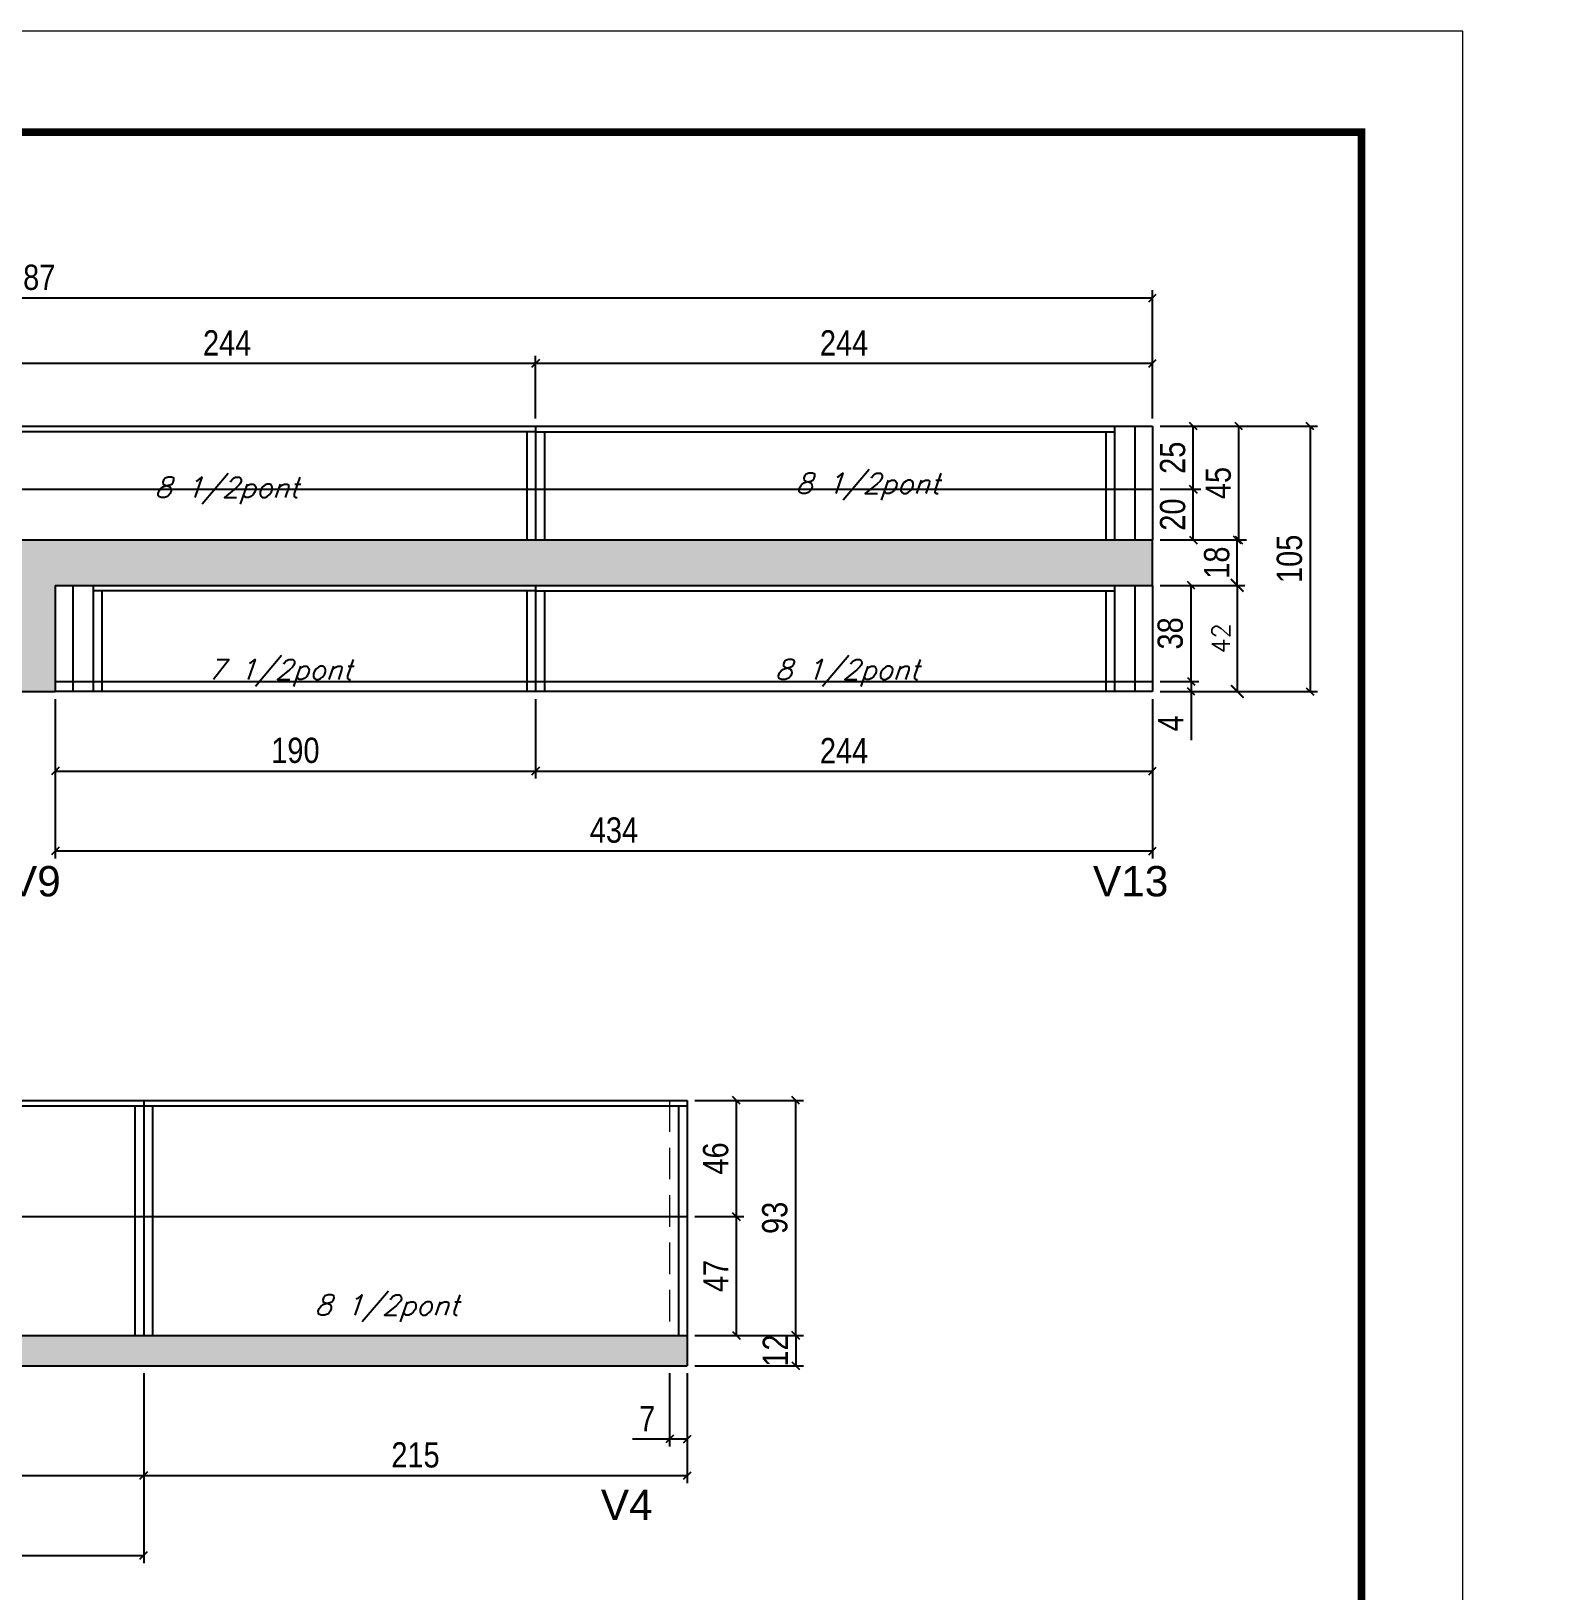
# Model space of a CAD drawing. Extents: x -10448 to -1189, y -11772 to 17235.
# Drawn here: x -6346 to -5749, y 8187 to 8804 of the extents above; entities that cross this region are included whole.
import ezdxf

# ---------------------------------------------------------------- set-up
doc = ezdxf.new("R2010")
doc.units = 0
doc.linetypes.add('DASHED', pattern=[0.75, 0.5, -0.25])
doc.linetypes.add('HIDDEN', pattern=[0.375, 0.25, -0.125])
for name, color, linetype in [('5', 5, 'Continuous'), ('COTA', 241, 'Continuous'), ('Painéis', 200, 'Continuous'), ('SARR_2.2x7', 40, 'Continuous'), ('SARR_3.5x7', 81, 'Continuous'), ('texto', 7, 'Continuous')]:
    doc.layers.add(name, color=color, linetype=linetype)
for name, color, linetype, lineweight in [('Folhas', 255, 'Continuous', 9), ('Sarr 2.2x7', 40, 'Continuous', 9), ('SARRAFO DE PRESSAO', 251, 'DASHED', 9)]:
    doc.layers.add(name, color=color, linetype=linetype, lineweight=lineweight)
doc.styles.add('COTA TECNICA', font='techl___.ttf', dxfattribs={"height": 10})
doc.styles.add('Romans', font='romans.shx')
doc.styles.get("Standard").update_dxf_attribs({"font": 'arial.ttf'})
doc.dimstyles.new('Cota Paínel', dxfattribs={"dimtxt": 7, "dimasz": 5, "dimexe": 3, "dimexo": 3, "dimgap": 3, "dimtad": 1, "dimdec": 1, "dimzin": 12, "dimdsep": 46, "dimtxsty": 'Romans', "dimblk": 'ARCHTICK', "dimcen": 0, "dimclrd": 4, "dimclre": 4, "dimclrt": 1, "dimadec": 1, "dimazin": 3, "dimtfac": 1, "dimtdec": 1, "dimtmove": 0, "dimatfit": 3, "dimldrblk": 'OBLIQUE', "dimfxl": 1, "dimtolj": 1, "dimtzin": 12, "dimarcsym": 0})
doc.dimstyles.new('PAINEL', dxfattribs={"dimtxt": 10, "dimasz": 3, "dimexe": 3, "dimexo": 3, "dimgap": 3, "dimtad": 1, "dimdec": 1, "dimzin": 12, "dimdsep": 46, "dimtxsty": 'COTA TECNICA', "dimblk1": 'OBLIQUE', "dimblk2": 'OBLIQUE', "dimsah": 1, "dimcen": 0.9, "dimclrd": 4, "dimclre": 4, "dimclrt": 240, "dimadec": 1, "dimazin": 3, "dimtfac": 1, "dimtdec": 1, "dimtmove": 0, "dimatfit": 3, "dimfxl": 1, "dimtolj": 1, "dimtzin": 12, "dimarcsym": 0})

# ---------------------------------------------------------------- blocks, each defined once
blk = doc.blocks.new('9999999999')
at = {"layer": 'Folhas'}
blk.add_lwpolyline([(98138.98, 34190.21), (99623.98, 34190.21), (99623.98, 35240.21), (98138.98, 35240.21)], close=True, dxfattribs=at)
at = {"layer": 'Folhas', "color": 30, "const_width": 3}
blk.add_lwpolyline([(98213.98, 34230.21), (99583.98, 34230.21), (99583.98, 35200.21), (98213.98, 35200.21)], close=True, dxfattribs=at)
blk = doc.blocks.new('_Oblique')
at = {"color": 0, "linetype": 'ByBlock', "lineweight": -2}
blk.add_line((-0.5, -0.5), (0.5, 0.5), dxfattribs=at)
blk = doc.blocks.new('*D974')
at = {"layer": 'COTA', "color": 4, "linetype": 'ByBlock', "lineweight": -2, "transparency": 16777216}
for p, q in [((-6545.48, 8273.15), (-6545.48, 8229.69)), ((-6301.48, 8273.15), (-6301.48, 8229.69)), ((-6545.48, 8232.69), (-6301.48, 8232.69))]:
    blk.add_line(p, q, dxfattribs=at)
at = {"layer": 'Defpoints', "color": 0, "linetype": 'ByBlock', "transparency": 16777216}
for p in [(-6545.48, 8276.15), (-6301.48, 8276.15), (-6301.48, 8232.69)]:
    blk.add_point(p, dxfattribs=at)
at = {"layer": 'COTA', "color": 4, "linetype": 'ByBlock', "lineweight": -2, "transparency": 16777216, "xscale": 3, "yscale": 3, "zscale": 3, "rotation": 180}
blk.add_blockref('_Oblique', (-6545.48, 8232.69), dxfattribs=at)
at = {"layer": 'COTA', "color": 4, "linetype": 'ByBlock', "lineweight": -2, "transparency": 16777216, "xscale": 3, "yscale": 3, "zscale": 3}
blk.add_blockref('_Oblique', (-6301.48, 8232.69), dxfattribs=at)
at = {"layer": 'COTA', "color": 240, "linetype": 'ByBlock', "transparency": 16777216, "insert": (-6423.48, 8240.76), "char_height": 10, "attachment_point": 5, "style": 'COTA TECNICA'}
blk.add_mtext('\\A1;244', dxfattribs=at)
blk = doc.blocks.new('*D975')
at = {"layer": 'COTA', "color": 4, "linetype": 'ByBlock', "lineweight": -2, "transparency": 16777216}
for p, q in [((-6301.48, 8273.15), (-6301.48, 8229.69)), ((-6086.48, 8273.15), (-6086.48, 8229.69)), ((-6301.48, 8232.69), (-6086.48, 8232.69))]:
    blk.add_line(p, q, dxfattribs=at)
at = {"layer": 'Defpoints', "color": 0, "linetype": 'ByBlock', "transparency": 16777216}
for p in [(-6301.48, 8276.15), (-6086.48, 8276.15), (-6086.48, 8232.69)]:
    blk.add_point(p, dxfattribs=at)
at = {"layer": 'COTA', "color": 4, "linetype": 'ByBlock', "lineweight": -2, "transparency": 16777216, "xscale": 3, "yscale": 3, "zscale": 3, "rotation": 180}
blk.add_blockref('_Oblique', (-6301.48, 8232.69), dxfattribs=at)
at = {"layer": 'COTA', "color": 4, "linetype": 'ByBlock', "lineweight": -2, "transparency": 16777216, "xscale": 3, "yscale": 3, "zscale": 3}
blk.add_blockref('_Oblique', (-6086.48, 8232.69), dxfattribs=at)
at = {"layer": 'COTA', "color": 240, "linetype": 'ByBlock', "transparency": 16777216, "insert": (-6193.98, 8240.8), "char_height": 10, "attachment_point": 5, "style": 'COTA TECNICA'}
blk.add_mtext('\\A1;215', dxfattribs=at)
blk = doc.blocks.new('*D976')
at = {"layer": 'COTA', "color": 4, "linetype": 'ByBlock', "lineweight": -2, "transparency": 16777216}
for p, q in [((-6093.48, 8273.15), (-6093.48, 8244.13)), ((-6086.48, 8273.15), (-6086.48, 8244.13)), ((-6093.48, 8247.13), (-6108.21, 8247.13)), ((-6086.48, 8247.13), (-6093.48, 8247.13))]:
    blk.add_line(p, q, dxfattribs=at)
at = {"layer": 'Defpoints', "color": 0, "linetype": 'ByBlock', "transparency": 16777216}
for p in [(-6093.48, 8276.15), (-6086.48, 8276.15), (-6093.48, 8247.13)]:
    blk.add_point(p, dxfattribs=at)
at = {"layer": 'COTA', "color": 4, "linetype": 'ByBlock', "lineweight": -2, "transparency": 16777216, "xscale": 3, "yscale": 3, "zscale": 3, "rotation": 180}
blk.add_blockref('_Oblique', (-6093.48, 8247.13), dxfattribs=at)
at = {"layer": 'COTA', "color": 4, "linetype": 'ByBlock', "lineweight": -2, "transparency": 16777216, "xscale": 3, "yscale": 3, "zscale": 3}
blk.add_blockref('_Oblique', (-6086.48, 8247.13), dxfattribs=at)
at = {"layer": 'COTA', "color": 240, "linetype": 'ByBlock', "transparency": 16777216, "insert": (-6102.34, 8255.21), "char_height": 10, "attachment_point": 5, "style": 'COTA TECNICA'}
blk.add_mtext('\\A1;7', dxfattribs=at)
blk = doc.blocks.new('*D993')
at = {"layer": 'COTA', "color": 4, "linetype": 'ByBlock', "lineweight": -2, "transparency": 16777216}
for p, q in [((-6083.48, 8381.15), (-6040.58, 8381.15)), ((-6043.58, 8288.15), (-6043.58, 8381.15)), ((-6083.48, 8288.15), (-6040.58, 8288.15))]:
    blk.add_line(p, q, dxfattribs=at)
at = {"layer": 'Defpoints', "color": 0, "linetype": 'ByBlock', "transparency": 16777216}
for p in [(-6086.48, 8381.15), (-6043.58, 8381.15), (-6086.48, 8288.15)]:
    blk.add_point(p, dxfattribs=at)
at = {"layer": 'COTA', "color": 4, "linetype": 'ByBlock', "lineweight": -2, "transparency": 16777216, "xscale": 3, "yscale": 3, "zscale": 3}
for p, rotation in [((-6043.58, 8381.15), 90), ((-6043.58, 8288.15), 270)]:
    blk.add_blockref('_Oblique', p, dxfattribs=dict(at, rotation=rotation))
at = {"layer": 'COTA', "color": 240, "linetype": 'ByBlock', "transparency": 16777216, "insert": (-6051.83, 8334.65), "char_height": 10, "attachment_point": 5, "rotation": 90, "style": 'COTA TECNICA'}
blk.add_mtext('\\A1;93', dxfattribs=at)
blk = doc.blocks.new('*D978')
at = {"layer": 'COTA', "color": 4, "linetype": 'ByBlock', "lineweight": -2, "transparency": 16777216}
for p, q in [((-6545.48, 8273.15), (-6545.48, 8198.07)), ((-6301.48, 8273.15), (-6301.48, 8198.07)), ((-6545.48, 8201.07), (-6301.48, 8201.07))]:
    blk.add_line(p, q, dxfattribs=at)
at = {"layer": 'Defpoints', "color": 0, "linetype": 'ByBlock', "transparency": 16777216}
for p in [(-6545.48, 8276.15), (-6301.48, 8276.15), (-6301.48, 8201.07)]:
    blk.add_point(p, dxfattribs=at)
at = {"layer": 'COTA', "color": 4, "linetype": 'ByBlock', "lineweight": -2, "transparency": 16777216, "xscale": 3, "yscale": 3, "zscale": 3, "rotation": 180}
blk.add_blockref('_Oblique', (-6545.48, 8201.07), dxfattribs=at)
at = {"layer": 'COTA', "color": 4, "linetype": 'ByBlock', "lineweight": -2, "transparency": 16777216, "xscale": 3, "yscale": 3, "zscale": 3}
blk.add_blockref('_Oblique', (-6301.48, 8201.07), dxfattribs=at)
at = {"layer": 'COTA', "color": 240, "linetype": 'ByBlock', "transparency": 16777216, "insert": (-6423.48, 8209.13), "char_height": 10, "attachment_point": 5, "style": 'COTA TECNICA'}
blk.add_mtext('\\A1;2X', dxfattribs=at)
blk = doc.blocks.new('*D996')
at = {"layer": 'COTA', "color": 4, "linetype": 'ByBlock', "lineweight": -2, "transparency": 16777216}
for p, q in [((-6336.48, 8539.92), (-6336.48, 8508.45)), ((-6146.48, 8539.92), (-6146.48, 8508.45)), ((-6336.48, 8511.45), (-6146.48, 8511.45))]:
    blk.add_line(p, q, dxfattribs=at)
at = {"layer": 'Defpoints', "color": 0, "linetype": 'ByBlock', "transparency": 16777216}
for p in [(-6336.48, 8542.92), (-6146.48, 8542.92), (-6146.48, 8511.45)]:
    blk.add_point(p, dxfattribs=at)
at = {"layer": 'COTA', "color": 4, "linetype": 'ByBlock', "lineweight": -2, "transparency": 16777216, "xscale": 3, "yscale": 3, "zscale": 3, "rotation": 180}
blk.add_blockref('_Oblique', (-6336.48, 8511.45), dxfattribs=at)
at = {"layer": 'COTA', "color": 4, "linetype": 'ByBlock', "lineweight": -2, "transparency": 16777216, "xscale": 3, "yscale": 3, "zscale": 3}
blk.add_blockref('_Oblique', (-6146.48, 8511.45), dxfattribs=at)
at = {"layer": 'COTA', "color": 240, "linetype": 'ByBlock', "transparency": 16777216, "insert": (-6241.48, 8519.59), "char_height": 10, "attachment_point": 5, "style": 'COTA TECNICA'}
blk.add_mtext('\\A1;190', dxfattribs=at)
blk = doc.blocks.new('*D997')
at = {"layer": 'COTA', "color": 4, "linetype": 'ByBlock', "lineweight": -2, "transparency": 16777216}
for p, q in [((-6146.48, 8539.92), (-6146.48, 8508.45)), ((-5902.48, 8539.92), (-5902.48, 8508.45)), ((-6146.48, 8511.45), (-5902.48, 8511.45))]:
    blk.add_line(p, q, dxfattribs=at)
at = {"layer": 'Defpoints', "color": 0, "linetype": 'ByBlock', "transparency": 16777216}
for p in [(-6146.48, 8542.92), (-5902.48, 8542.92), (-5902.48, 8511.45)]:
    blk.add_point(p, dxfattribs=at)
at = {"layer": 'COTA', "color": 4, "linetype": 'ByBlock', "lineweight": -2, "transparency": 16777216, "xscale": 3, "yscale": 3, "zscale": 3, "rotation": 180}
blk.add_blockref('_Oblique', (-6146.48, 8511.45), dxfattribs=at)
at = {"layer": 'COTA', "color": 4, "linetype": 'ByBlock', "lineweight": -2, "transparency": 16777216, "xscale": 3, "yscale": 3, "zscale": 3}
blk.add_blockref('_Oblique', (-5902.48, 8511.45), dxfattribs=at)
at = {"layer": 'COTA', "color": 240, "linetype": 'ByBlock', "transparency": 16777216, "insert": (-6024.48, 8519.53), "char_height": 10, "attachment_point": 5, "style": 'COTA TECNICA'}
blk.add_mtext('\\A1;244', dxfattribs=at)
blk = doc.blocks.new('*D980')
at = {"layer": 'COTA', "color": 4, "linetype": 'ByBlock', "lineweight": -2, "transparency": 16777216}
for p, q in [((-6336.48, 8539.92), (-6336.48, 8476.83)), ((-5902.48, 8539.92), (-5902.48, 8476.83)), ((-6336.48, 8479.83), (-5902.48, 8479.83))]:
    blk.add_line(p, q, dxfattribs=at)
at = {"layer": 'Defpoints', "color": 0, "linetype": 'ByBlock', "transparency": 16777216}
for p in [(-6336.48, 8542.92), (-5902.48, 8542.92), (-5902.48, 8479.83)]:
    blk.add_point(p, dxfattribs=at)
at = {"layer": 'COTA', "color": 4, "linetype": 'ByBlock', "lineweight": -2, "transparency": 16777216, "xscale": 3, "yscale": 3, "zscale": 3, "rotation": 180}
blk.add_blockref('_Oblique', (-6336.48, 8479.83), dxfattribs=at)
at = {"layer": 'COTA', "color": 4, "linetype": 'ByBlock', "lineweight": -2, "transparency": 16777216, "xscale": 3, "yscale": 3, "zscale": 3}
blk.add_blockref('_Oblique', (-5902.48, 8479.83), dxfattribs=at)
at = {"layer": 'COTA', "color": 240, "linetype": 'ByBlock', "transparency": 16777216, "insert": (-6115.48, 8488.05), "char_height": 10, "attachment_point": 5, "style": 'COTA TECNICA'}
blk.add_mtext('\\A1;434', dxfattribs=at)
blk = doc.blocks.new('*D998')
at = {"layer": 'COTA', "color": 4, "linetype": 'ByBlock', "lineweight": -2, "transparency": 16777216}
for p, q in [((-6390.48, 8650.92), (-6390.48, 8675.79)), ((-6390.48, 8672.79), (-6146.48, 8672.79)), ((-6146.48, 8650.92), (-6146.48, 8675.79))]:
    blk.add_line(p, q, dxfattribs=at)
at = {"layer": 'Defpoints', "color": 0, "linetype": 'ByBlock', "transparency": 16777216}
for p in [(-6146.48, 8672.79), (-6390.48, 8647.92), (-6146.48, 8647.92)]:
    blk.add_point(p, dxfattribs=at)
at = {"layer": 'COTA', "color": 4, "linetype": 'ByBlock', "lineweight": -2, "transparency": 16777216, "xscale": 3, "yscale": 3, "zscale": 3, "rotation": 180}
blk.add_blockref('_Oblique', (-6390.48, 8672.79), dxfattribs=at)
at = {"layer": 'COTA', "color": 4, "linetype": 'ByBlock', "lineweight": -2, "transparency": 16777216, "xscale": 3, "yscale": 3, "zscale": 3}
blk.add_blockref('_Oblique', (-6146.48, 8672.79), dxfattribs=at)
at = {"layer": 'COTA', "color": 240, "linetype": 'ByBlock', "transparency": 16777216, "insert": (-6268.48, 8680.87), "char_height": 10, "attachment_point": 5, "style": 'COTA TECNICA'}
blk.add_mtext('\\A1;244', dxfattribs=at)
blk = doc.blocks.new('*D999')
at = {"layer": 'COTA', "color": 4, "linetype": 'ByBlock', "lineweight": -2, "transparency": 16777216}
for p, q in [((-6146.48, 8650.92), (-6146.48, 8675.79)), ((-6146.48, 8672.79), (-5902.48, 8672.79)), ((-5902.48, 8650.92), (-5902.48, 8675.79))]:
    blk.add_line(p, q, dxfattribs=at)
at = {"layer": 'Defpoints', "color": 0, "linetype": 'ByBlock', "transparency": 16777216}
for p in [(-5902.48, 8672.79), (-6146.48, 8647.92), (-5902.48, 8647.92)]:
    blk.add_point(p, dxfattribs=at)
at = {"layer": 'COTA', "color": 4, "linetype": 'ByBlock', "lineweight": -2, "transparency": 16777216, "xscale": 3, "yscale": 3, "zscale": 3, "rotation": 180}
blk.add_blockref('_Oblique', (-6146.48, 8672.79), dxfattribs=at)
at = {"layer": 'COTA', "color": 4, "linetype": 'ByBlock', "lineweight": -2, "transparency": 16777216, "xscale": 3, "yscale": 3, "zscale": 3}
blk.add_blockref('_Oblique', (-5902.48, 8672.79), dxfattribs=at)
at = {"layer": 'COTA', "color": 240, "linetype": 'ByBlock', "transparency": 16777216, "insert": (-6024.48, 8680.87), "char_height": 10, "attachment_point": 5, "style": 'COTA TECNICA'}
blk.add_mtext('\\A1;244', dxfattribs=at)
blk = doc.blocks.new('_ArchTick')
at = {"color": 0, "linetype": 'ByBlock', "const_width": 0.15}
blk.add_lwpolyline([(-0.5, -0.5), (0.5, 0.5)], dxfattribs=at)
blk = doc.blocks.new('*D982')
at = {"layer": 'COTA', "color": 4, "lineweight": -2, "transparency": 16777216}
for p, q in [((-5899.48, 8584.92), (-5865.96, 8584.92)), ((-5868.96, 8584.92), (-5868.96, 8542.92)), ((-5899.48, 8542.92), (-5865.96, 8542.92))]:
    blk.add_line(p, q, dxfattribs=at)
at = {"layer": 'Defpoints', "color": 0, "transparency": 16777216}
for p in [(-5902.48, 8584.92), (-5902.48, 8542.92), (-5868.96, 8542.92)]:
    blk.add_point(p, dxfattribs=at)
at = {"layer": 'COTA', "color": 4, "lineweight": -2, "transparency": 16777216, "xscale": 5, "yscale": 5, "zscale": 5}
for p, rotation in [((-5868.96, 8584.92), 90), ((-5868.96, 8542.92), 270)]:
    blk.add_blockref('_ArchTick', p, dxfattribs=dict(at, rotation=rotation))
at = {"layer": 'COTA', "color": 1, "transparency": 16777216, "insert": (-5875.46, 8563.92), "char_height": 7, "attachment_point": 5, "rotation": 90, "style": 'Romans'}
blk.add_mtext('\\A1;42', dxfattribs=at)
blk = doc.blocks.new('*D983')
at = {"layer": 'COTA', "color": 4, "linetype": 'ByBlock', "lineweight": -2, "transparency": 16777216}
for p, q in [((-5899.48, 8602.92), (-5865.96, 8602.92)), ((-5868.96, 8584.92), (-5868.96, 8602.92)), ((-5899.48, 8584.92), (-5865.96, 8584.92))]:
    blk.add_line(p, q, dxfattribs=at)
at = {"layer": 'Defpoints', "color": 0, "linetype": 'ByBlock', "transparency": 16777216}
for p in [(-5902.48, 8602.92), (-5868.96, 8602.92), (-5902.48, 8584.92)]:
    blk.add_point(p, dxfattribs=at)
at = {"layer": 'COTA', "color": 4, "linetype": 'ByBlock', "lineweight": -2, "transparency": 16777216, "xscale": 3, "yscale": 3, "zscale": 3}
for p, rotation in [((-5868.96, 8602.92), 90), ((-5868.96, 8584.92), 270)]:
    blk.add_blockref('_Oblique', p, dxfattribs=dict(at, rotation=rotation))
at = {"layer": 'COTA', "color": 240, "linetype": 'ByBlock', "transparency": 16777216, "insert": (-5877.05, 8593.92), "char_height": 10, "attachment_point": 5, "rotation": 90, "style": 'COTA TECNICA'}
blk.add_mtext('\\A1;18', dxfattribs=at)
blk = doc.blocks.new('*D984')
at = {"layer": 'COTA', "color": 4, "linetype": 'ByBlock', "lineweight": -2, "transparency": 16777216}
for p, q in [((-5899.48, 8647.92), (-5837.18, 8647.92)), ((-5840.18, 8647.92), (-5840.18, 8542.92)), ((-5899.48, 8542.92), (-5837.18, 8542.92))]:
    blk.add_line(p, q, dxfattribs=at)
at = {"layer": 'Defpoints', "color": 0, "linetype": 'ByBlock', "transparency": 16777216}
for p in [(-5902.48, 8647.92), (-5902.48, 8542.92), (-5840.18, 8542.92)]:
    blk.add_point(p, dxfattribs=at)
at = {"layer": 'COTA', "color": 4, "linetype": 'ByBlock', "lineweight": -2, "transparency": 16777216, "xscale": 3, "yscale": 3, "zscale": 3}
for p, rotation in [((-5840.18, 8647.92), 90), ((-5840.18, 8542.92), 270)]:
    blk.add_blockref('_Oblique', p, dxfattribs=dict(at, rotation=rotation))
at = {"layer": 'COTA', "color": 240, "linetype": 'ByBlock', "transparency": 16777216, "insert": (-5848.29, 8595.42), "char_height": 10, "attachment_point": 5, "rotation": 90, "style": 'COTA TECNICA'}
blk.add_mtext('\\A1;105', dxfattribs=at)
blk = doc.blocks.new('*D985')
at = {"layer": 'COTA', "color": 4, "linetype": 'ByBlock', "lineweight": -2, "transparency": 16777216}
for p, q in [((-5899.48, 8647.92), (-5865.33, 8647.92)), ((-5868.33, 8602.92), (-5868.33, 8647.92)), ((-5899.48, 8602.92), (-5865.33, 8602.92))]:
    blk.add_line(p, q, dxfattribs=at)
at = {"layer": 'Defpoints', "color": 0, "linetype": 'ByBlock', "transparency": 16777216}
for p in [(-5902.48, 8647.92), (-5868.33, 8647.92), (-5902.48, 8602.92)]:
    blk.add_point(p, dxfattribs=at)
at = {"layer": 'COTA', "color": 4, "linetype": 'ByBlock', "lineweight": -2, "transparency": 16777216, "xscale": 3, "yscale": 3, "zscale": 3}
for p, rotation in [((-5868.33, 8647.92), 90), ((-5868.33, 8602.92), 270)]:
    blk.add_blockref('_Oblique', p, dxfattribs=dict(at, rotation=rotation))
at = {"layer": 'COTA', "color": 240, "linetype": 'ByBlock', "transparency": 16777216, "insert": (-5876.44, 8625.42), "char_height": 10, "attachment_point": 5, "rotation": 90, "style": 'COTA TECNICA'}
blk.add_mtext('\\A1;45', dxfattribs=at)
blk = doc.blocks.new('*D1003')
at = {"layer": 'COTA', "color": 4, "lineweight": -2, "transparency": 16777216}
for p, q in [((-5899.48, 8622.92), (-5883.37, 8622.92)), ((-5886.37, 8602.92), (-5886.37, 8622.92)), ((-5899.48, 8602.92), (-5883.37, 8602.92))]:
    blk.add_line(p, q, dxfattribs=at)
at = {"layer": 'Defpoints', "color": 0, "transparency": 16777216}
for p in [(-5902.48, 8622.92), (-5886.37, 8622.92), (-5902.48, 8602.92)]:
    blk.add_point(p, dxfattribs=at)
at = {"layer": 'COTA', "color": 4, "lineweight": -2, "transparency": 16777216, "xscale": 3, "yscale": 3, "zscale": 3}
for p, rotation in [((-5886.37, 8622.92), 90), ((-5886.37, 8602.92), 270)]:
    blk.add_blockref('_Oblique', p, dxfattribs=dict(at, rotation=rotation))
at = {"layer": 'COTA', "color": 240, "transparency": 16777216, "insert": (-5894.47, 8612.92), "char_height": 10, "attachment_point": 5, "rotation": 90, "style": 'COTA TECNICA'}
blk.add_mtext('\\A1;20', dxfattribs=at)
blk = doc.blocks.new('*D1001')
at = {"layer": 'COTA', "color": 4, "lineweight": -2, "transparency": 16777216}
for p, q in [((-5899.48, 8647.92), (-5883.37, 8647.92)), ((-5886.37, 8622.92), (-5886.37, 8647.92)), ((-5899.48, 8622.92), (-5883.37, 8622.92))]:
    blk.add_line(p, q, dxfattribs=at)
at = {"layer": 'Defpoints', "color": 0, "transparency": 16777216}
for p in [(-5902.48, 8647.92), (-5886.37, 8647.92), (-5902.48, 8622.92)]:
    blk.add_point(p, dxfattribs=at)
at = {"layer": 'COTA', "color": 4, "lineweight": -2, "transparency": 16777216, "xscale": 3, "yscale": 3, "zscale": 3}
for p, rotation in [((-5886.37, 8647.92), 90), ((-5886.37, 8622.92), 270)]:
    blk.add_blockref('_Oblique', p, dxfattribs=dict(at, rotation=rotation))
at = {"layer": 'COTA', "color": 240, "transparency": 16777216, "insert": (-5894.48, 8635.42), "char_height": 10, "attachment_point": 5, "rotation": 90, "style": 'COTA TECNICA'}
blk.add_mtext('\\A1;25', dxfattribs=at)
blk = doc.blocks.new('*D1002')
at = {"layer": 'COTA', "color": 4, "lineweight": -2, "transparency": 16777216}
for p, q in [((-6083.48, 8288.15), (-6040.58, 8288.15)), ((-6043.58, 8288.15), (-6043.58, 8276.15)), ((-6083.48, 8276.15), (-6040.58, 8276.15))]:
    blk.add_line(p, q, dxfattribs=at)
at = {"layer": 'Defpoints', "color": 0, "transparency": 16777216}
for p in [(-6086.48, 8288.15), (-6086.48, 8276.15), (-6043.58, 8276.15)]:
    blk.add_point(p, dxfattribs=at)
at = {"layer": 'COTA', "color": 4, "lineweight": -2, "transparency": 16777216, "xscale": 3, "yscale": 3, "zscale": 3}
for p, rotation in [((-6043.58, 8288.15), 90), ((-6043.58, 8276.15), 270)]:
    blk.add_blockref('_Oblique', p, dxfattribs=dict(at, rotation=rotation))
at = {"layer": 'COTA', "color": 240, "transparency": 16777216, "insert": (-6051.64, 8282.15), "char_height": 10, "attachment_point": 5, "rotation": 90, "style": 'COTA TECNICA'}
blk.add_mtext('\\A1;12', dxfattribs=at)
blk = doc.blocks.new('*D1005')
at = {"layer": 'COTA', "color": 4, "lineweight": -2, "transparency": 16777216}
for p, q in [((-6789.48, 8650.92), (-6789.48, 8701.67)), ((-5902.48, 8650.92), (-5902.48, 8701.67)), ((-6789.48, 8698.67), (-5902.48, 8698.67))]:
    blk.add_line(p, q, dxfattribs=at)
at = {"layer": 'Defpoints', "color": 0, "transparency": 16777216}
for p in [(-5902.48, 8698.67), (-6789.48, 8647.92), (-5902.48, 8647.92)]:
    blk.add_point(p, dxfattribs=at)
at = {"layer": 'COTA', "color": 4, "lineweight": -2, "transparency": 16777216, "xscale": 3, "yscale": 3, "zscale": 3, "rotation": 180}
blk.add_blockref('_Oblique', (-6789.48, 8698.67), dxfattribs=at)
at = {"layer": 'COTA', "color": 4, "lineweight": -2, "transparency": 16777216, "xscale": 3, "yscale": 3, "zscale": 3}
blk.add_blockref('_Oblique', (-5902.48, 8698.67), dxfattribs=at)
at = {"layer": 'COTA', "color": 240, "transparency": 16777216, "insert": (-6345.98, 8706.76), "char_height": 10, "attachment_point": 5, "style": 'COTA TECNICA'}
blk.add_mtext('\\A1;887', dxfattribs=at)
blk = doc.blocks.new('*D1006')
at = {"layer": 'COTA', "color": 4, "lineweight": -2, "transparency": 16777216}
for p, q in [((-5887.19, 8546.92), (-5887.19, 8549.92)), ((-5899.48, 8546.92), (-5884.19, 8546.92)), ((-5899.48, 8542.92), (-5884.19, 8542.92)), ((-5887.19, 8546.92), (-5887.19, 8542.92)), ((-5887.19, 8542.92), (-5887.19, 8523.68))]:
    blk.add_line(p, q, dxfattribs=at)
at = {"layer": 'Defpoints', "color": 0, "transparency": 16777216}
for p in [(-5902.48, 8546.92), (-5902.48, 8542.92), (-5887.19, 8542.92)]:
    blk.add_point(p, dxfattribs=at)
at = {"layer": 'COTA', "color": 4, "lineweight": -2, "transparency": 16777216, "xscale": 3, "yscale": 3, "zscale": 3}
for p, rotation in [((-5887.19, 8546.92), 270), ((-5887.19, 8542.92), 90)]:
    blk.add_blockref('_Oblique', p, dxfattribs=dict(at, rotation=rotation))
at = {"layer": 'COTA', "color": 240, "transparency": 16777216, "insert": (-5895.27, 8530.3), "char_height": 10, "attachment_point": 5, "rotation": 90, "style": 'COTA TECNICA'}
blk.add_mtext('\\A1;4', dxfattribs=at)
blk = doc.blocks.new('*D1007')
at = {"layer": 'COTA', "color": 4, "lineweight": -2, "transparency": 16777216}
for p, q in [((-5899.48, 8584.92), (-5884.19, 8584.92)), ((-5887.19, 8546.92), (-5887.19, 8584.92)), ((-5899.48, 8546.92), (-5884.19, 8546.92))]:
    blk.add_line(p, q, dxfattribs=at)
at = {"layer": 'Defpoints', "color": 0, "transparency": 16777216}
for p in [(-5902.48, 8584.92), (-5887.19, 8584.92), (-5902.48, 8546.92)]:
    blk.add_point(p, dxfattribs=at)
at = {"layer": 'COTA', "color": 4, "lineweight": -2, "transparency": 16777216, "xscale": 3, "yscale": 3, "zscale": 3}
for p, rotation in [((-5887.19, 8584.92), 90), ((-5887.19, 8546.92), 270)]:
    blk.add_blockref('_Oblique', p, dxfattribs=dict(at, rotation=rotation))
at = {"layer": 'COTA', "color": 240, "transparency": 16777216, "insert": (-5895.43, 8565.92), "char_height": 10, "attachment_point": 5, "rotation": 90, "style": 'COTA TECNICA'}
blk.add_mtext('\\A1;38', dxfattribs=at)
blk = doc.blocks.new('*D1010')
at = {"layer": 'COTA', "color": 4, "lineweight": -2, "transparency": 16777216}
for p, q in [((-6083.48, 8381.15), (-6064.12, 8381.15)), ((-6067.12, 8381.15), (-6067.12, 8335.15)), ((-6083.48, 8335.15), (-6064.12, 8335.15))]:
    blk.add_line(p, q, dxfattribs=at)
at = {"layer": 'Defpoints', "color": 0, "transparency": 16777216}
for p in [(-6086.48, 8381.15), (-6086.48, 8335.15), (-6067.12, 8335.15)]:
    blk.add_point(p, dxfattribs=at)
at = {"layer": 'COTA', "color": 4, "lineweight": -2, "transparency": 16777216, "xscale": 3, "yscale": 3, "zscale": 3}
for p, rotation in [((-6067.12, 8381.15), 90), ((-6067.12, 8335.15), 270)]:
    blk.add_blockref('_Oblique', p, dxfattribs=dict(at, rotation=rotation))
at = {"layer": 'COTA', "color": 240, "transparency": 16777216, "insert": (-6075.23, 8358.15), "char_height": 10, "attachment_point": 5, "rotation": 90, "style": 'COTA TECNICA'}
blk.add_mtext('\\A1;46', dxfattribs=at)
blk = doc.blocks.new('*D1011')
at = {"layer": 'COTA', "color": 4, "lineweight": -2, "transparency": 16777216}
for p, q in [((-6083.48, 8335.15), (-6064.12, 8335.15)), ((-6067.12, 8335.15), (-6067.12, 8288.15)), ((-6083.48, 8288.15), (-6064.12, 8288.15))]:
    blk.add_line(p, q, dxfattribs=at)
at = {"layer": 'Defpoints', "color": 0, "transparency": 16777216}
for p in [(-6086.48, 8335.15), (-6086.48, 8288.15), (-6067.12, 8288.15)]:
    blk.add_point(p, dxfattribs=at)
at = {"layer": 'COTA', "color": 4, "lineweight": -2, "transparency": 16777216, "xscale": 3, "yscale": 3, "zscale": 3}
for p, rotation in [((-6067.12, 8335.15), 90), ((-6067.12, 8288.15), 270)]:
    blk.add_blockref('_Oblique', p, dxfattribs=dict(at, rotation=rotation))
at = {"layer": 'COTA', "color": 240, "transparency": 16777216, "insert": (-6075.2, 8311.65), "char_height": 10, "attachment_point": 5, "rotation": 90, "style": 'COTA TECNICA'}
blk.add_mtext('\\A1;47', dxfattribs=at)
blk = doc.blocks.new('*D1056')
at = {"layer": 'COTA', "color": 4, "lineweight": -2, "transparency": 16777216}
for p, q in [((-10200.52, 8537.23), (-10246.13, 8537.23)), ((-10243.13, 8537.23), (-10243.13, 8477.23)), ((-10200.52, 8477.23), (-10246.13, 8477.23))]:
    blk.add_line(p, q, dxfattribs=at)
at = {"layer": 'COTA', "color": 4, "linetype": 'ByBlock', "lineweight": -2, "transparency": 16777216}
for p, q in [((-5109.73, 7035.47), (-5109.73, 7015.44)), ((-4809.73, 7035.47), (-4809.73, 7015.44)), ((-4809.73, 7018.44), (-5109.73, 7018.44))]:
    blk.add_line(p, q, dxfattribs=at)
at = {"layer": 'Defpoints', "color": 0, "transparency": 16777216}
for p in [(-10197.52, 8537.23), (-10243.13, 8477.23), (-10197.52, 8477.23)]:
    blk.add_point(p, dxfattribs=at)
at = {"layer": 'Defpoints', "color": 0, "linetype": 'ByBlock', "transparency": 16777216}
for p in [(-5109.73, 7038.47), (-4809.73, 7038.47), (-5109.73, 7018.44)]:
    blk.add_point(p, dxfattribs=at)
at = {"layer": 'COTA', "color": 4, "lineweight": -2, "transparency": 16777216, "xscale": 3, "yscale": 3, "zscale": 3}
for p, rotation in [((-10243.13, 8537.23), 90), ((-10243.13, 8477.23), 270)]:
    blk.add_blockref('_Oblique', p, dxfattribs=dict(at, rotation=rotation))
at = {"layer": 'COTA', "color": 4, "linetype": 'ByBlock', "lineweight": -2, "transparency": 16777216, "xscale": 3, "yscale": 3, "zscale": 3, "rotation": 180}
blk.add_blockref('_Oblique', (-5109.73, 7018.44), dxfattribs=at)
at = {"layer": 'COTA', "color": 4, "linetype": 'ByBlock', "lineweight": -2, "transparency": 16777216, "xscale": 3, "yscale": 3, "zscale": 3}
blk.add_blockref('_Oblique', (-4809.73, 7018.44), dxfattribs=at)
at = {"layer": 'COTA', "color": 240, "transparency": 16777216, "insert": (-10251.23, 8507.23), "char_height": 10, "attachment_point": 5, "rotation": 90, "style": 'COTA TECNICA'}
blk.add_mtext('\\A1;60', dxfattribs=at)
at = {"layer": 'COTA', "color": 240, "linetype": 'ByBlock', "transparency": 16777216, "insert": (-4959.73, 7026.66), "char_height": 10, "attachment_point": 5, "style": 'COTA TECNICA'}
blk.add_mtext('\\A1;300', dxfattribs=at)

msp = doc.modelspace()

# ---------------------------------------------------------------- hatches: boundary and pattern name
at = {"layer": 'COTA', "linetype": 'ByBlock'}
h = msp.add_hatch(dxfattribs=at)
h.set_pattern_fill('AR-CONC', color=256, scale=0.03)
h.set_pattern_definition([(50, (-1585, -2017.7864), (5.46554, -0.4781726), [0.5715, -6.2865]), (355, (-1585, -2017.7864), (-1.0573026, 5.7317054), [0.4572, -5.0292175]), (100.451445, (-1584.5445, -2017.826), (4.4082374, 5.2535326), [0.4857003, -5.3427073]), (46.1842, (-1585, -2016.2624), (8.1323712, -1.26127), [0.85725, -9.42975]), (96.63556, (-1584.322, -2016.3675), (7.122124, 7.422784), [0.7285507, -8.014068]), (351.18415, (-1585, -2016.262), (7.122124, 7.422784), [0.685799, -7.543792]), (21, (-1584.238, -2016.6434), (4.5484317, -3.067956), [0.5715, -6.2865]), (326, (-1584.238, -2016.6434), (1.8540609, 5.525639), [0.4572, -5.0292]), (71.451445, (-1583.859, -2016.899), (6.4024926, 2.457683), [0.4857003, -5.342698]), (37.5, (-1585, -2017.7864), (0.0926581, 2.53665117), [0, -4.96824, 0, -5.1054, 0, -5.04825]), (7.5, (-1585, -2017.7864), (2.0045899, 3.00541724), [0, -2.91084, 0, -4.85394, 0, -1.92405]), (327.5, (-1586.6993, -2017.7864), (4.06771786, -0.17186232), [0, -1.905, 0, -5.9436, 0, -7.8867]), (317.5, (-1587.4613, -2017.7864), (4.4438754, 0.7627947), [0, -2.4765, 0, -3.94716, 0, -5.6007])])
h.paths.add_polyline_path([(-6355.48, 8542.92), (-6336.48, 8542.92), (-6336.48, 8584.92), (-5902.48, 8584.92), (-5902.48, 8602.92), (-6371.48, 8602.92), (-6390.48, 8602.92), (-6789.48, 8602.92), (-6789.48, 8584.92), (-6355.48, 8584.92)])
h = msp.add_hatch(dxfattribs=at)
h.set_pattern_fill('AR-CONC', color=256, scale=0.03)
h.set_pattern_definition([(50, (-1585, -2568.7875), (5.46554, -0.4781726), [0.5715, -6.2865]), (355, (-1585, -2568.7875), (-1.0573026, 5.7317054), [0.4572, -5.0292175]), (100.451445, (-1584.5445, -2568.8273), (4.4082374, 5.2535326), [0.4857003, -5.3427073]), (46.1842, (-1585, -2567.2635), (8.1323712, -1.26127), [0.85725, -9.42975]), (96.63556, (-1584.322, -2567.3686), (7.122124, 7.4227837), [0.7285507, -8.014068]), (351.18415, (-1585, -2567.2635), (7.122124, 7.422784), [0.685799, -7.543792]), (21, (-1584.238, -2567.6445), (4.5484317, -3.067956), [0.5715, -6.2865]), (326, (-1584.238, -2567.6445), (1.8540609, 5.525639), [0.4572, -5.0292]), (71.451445, (-1583.859, -2567.9), (6.4024926, 2.457683), [0.4857003, -5.3426981]), (37.5, (-1585, -2568.7875), (0.0926581, 2.53665117), [0, -4.96824, 0, -5.1054, 0, -5.04825]), (7.5, (-1585, -2568.7875), (2.0045899, 3.00541724), [0, -2.91084, 0, -4.85394, 0, -1.92405]), (327.5, (-1586.6993, -2568.7875), (4.06771786, -0.17186232), [0, -1.905, 0, -5.9436, 0, -7.8867]), (317.5, (-1587.4613, -2568.7875), (4.4438754, 0.7627947), [0, -2.4765, 0, -3.94716, 0, -5.6007])])
h.paths.add_polyline_path([(-6086.48, 8276.15), (-6086.48, 8288.15), (-6789.48, 8288.15), (-6789.48, 8276.15)])

# ---------------------------------------------------------------- linework, layer by layer
for p, q in [((-6355.48, 8542.92), (-6336.48, 8542.92)), ((-6086.48, 8288.15), (-6086.48, 8276.15)), ((-6789.48, 8276.15), (-6086.48, 8276.15))]:
    msp.add_line(p, q, dxfattribs=at)
at = {"layer": 'Painéis'}
for p, q in [((-6789.48, 8647.92), (-5902.48, 8647.92)), ((-6146.48, 8647.92), (-6146.48, 8602.92)), ((-5902.48, 8647.92), (-5902.48, 8602.92)), ((-6789.48, 8622.92), (-5902.48, 8622.92)), ((-6371.48, 8602.92), (-5902.48, 8602.92)), ((-6336.48, 8584.92), (-5902.48, 8584.92)), ((-6336.48, 8584.92), (-6336.48, 8542.92)), ((-6146.48, 8584.92), (-6146.48, 8542.92)), ((-5902.48, 8584.92), (-5902.48, 8542.92)), ((-6336.48, 8546.92), (-5902.48, 8546.92)), ((-5902.48, 8542.92), (-6336.48, 8542.92)), ((-6789.48, 8381.15), (-6086.48, 8381.15)), ((-6301.48, 8381.15), (-6301.48, 8288.15)), ((-6301.48, 8381.15), (-6301.48, 8288.15)), ((-6301.48, 8381.15), (-6301.48, 8288.15)), ((-6086.48, 8381.15), (-6086.48, 8288.15)), ((-6789.48, 8335.15), (-6086.48, 8335.15)), ((-6789.48, 8288.15), (-6086.48, 8288.15))]:
    msp.add_line(p, q, dxfattribs=at)
at = {"layer": 'Painéis', "linetype": 'ByBlock'}
msp.add_line((-5902.48, 8584.92), (-5902.48, 8602.92), dxfattribs=at)
at = {"layer": 'Sarr 2.2x7', "linetype": 'HIDDEN', "ltscale": 50}
msp.add_line((-6093.48, 8381.15), (-6093.48, 8288.15), dxfattribs=at)
at = {"layer": 'SARR_2.2x7', "linetype": 'Continuous'}
for p, q in [((-5909.48, 8647.92), (-5909.48, 8602.92)), ((-6146.48, 8645.72), (-6390.48, 8645.72)), ((-6146.48, 8645.72), (-5917.48, 8645.72)), ((-6329.48, 8584.92), (-6329.48, 8542.92)), ((-5909.48, 8584.92), (-5909.48, 8542.92)), ((-6146.48, 8582.72), (-6321.48, 8582.72)), ((-6146.48, 8582.72), (-5917.48, 8582.72)), ((-6545.48, 8378.95), (-6301.48, 8378.95)), ((-6301.48, 8378.95), (-6301.48, 8378.95)), ((-6301.48, 8378.95), (-6086.48, 8378.95))]:
    msp.add_line(p, q, dxfattribs=at)
at = {"layer": 'SARR_3.5x7'}
for p, q in [((-5917.48, 8647.92), (-5917.48, 8602.92)), ((-6149.98, 8645.72), (-6149.98, 8602.92)), ((-6142.98, 8645.72), (-6142.98, 8602.92)), ((-5920.98, 8645.72), (-5920.98, 8602.92)), ((-6321.48, 8584.92), (-6321.48, 8542.92)), ((-5917.48, 8584.92), (-5917.48, 8542.92)), ((-6317.98, 8582.72), (-6317.98, 8542.92)), ((-6149.98, 8582.72), (-6149.98, 8542.92)), ((-6142.98, 8582.72), (-6142.98, 8542.92)), ((-5920.98, 8582.72), (-5920.98, 8542.92)), ((-6304.98, 8378.95), (-6304.98, 8288.15)), ((-6297.98, 8378.95), (-6297.98, 8288.15)), ((-6297.98, 8378.95), (-6297.98, 8288.15)), ((-6089.98, 8378.95), (-6089.98, 8288.15))]:
    msp.add_line(p, q, dxfattribs=at)

# ---------------------------------------------------------------- block references
at = {"layer": 'SARRAFO DE PRESSAO', "color": 6, "linetype": 'ByBlock'}
msp.add_blockref('9999999999', (-105403.76, -26436), dxfattribs=at)

# ---------------------------------------------------------------- texts
at = {"layer": '5', "linetype": 'Continuous'}
for s, p in [('V9', (-6354.79, 8461.86)), ('V13', (-5926.04, 8461.86)), ('V4', (-6120.69, 8215.09))]:
    msp.add_text(s, height=12, rotation=0.00004, dxfattribs=at).set_placement(p)
at = {"layer": 'texto', "color": 2, "char_height": 8, "attachment_point": 5, "style": 'Romans'}
for s, insert in [('{\\Q19;\\C256;8 1/2pont}', (-6268.73, 8622.36)), ('{\\Q19;\\C256;8 1/2pont}', (-6015.22, 8623.92)), ('{\\Q19;\\C256;7 1/2pont}', (-6247.64, 8550.3)), ('{\\Q19;\\C256;8 1/2pont}', (-6023.32, 8550.3)), ('{\\Q19;\\C256;8 1/2pont}', (-6205.41, 8298.82))]:
    msp.add_mtext(s, dxfattribs=dict(at, insert=insert))

# ---------------------------------------------------------------- dimensions: what is measured, and where the dimension line sits
at = {"layer": 'COTA'}
dim = msp.add_linear_dim(base=(-5902.48, 8698.67), p1=(-6789.48, 8647.92), p2=(-5902.48, 8647.92), dimstyle='PAINEL', dxfattribs=at)
dim.commit()
dim.dimension.update_dxf_attribs({"geometry": '*D1005', "text_midpoint": (-6345.98, 8706.76)})
at = {"layer": 'COTA', "linetype": 'ByBlock'}
for base, p1, p2, picture, middle in [((-6146.48, 8672.79), (-6390.48, 8647.92), (-6146.48, 8647.92), '*D998', (-6268.48, 8680.87)), ((-6146.48, 8511.45), (-6336.48, 8542.92), (-6146.48, 8542.92), '*D996', (-6241.48, 8519.59)), ((-6093.48, 8247.13), (-6086.48, 8276.15), (-6093.48, 8276.15), '*D976', (-6102.34, 8255.21))]:
    dim = msp.add_linear_dim(base=base, p1=p1, p2=p2, dimstyle='PAINEL', dxfattribs=at)
    dim.commit()
    dim.dimension.update_dxf_attribs({"geometry": picture, "text_midpoint": middle})
for base, p1, p2, picture, middle in [((-5902.48, 8672.79), (-6146.48, 8647.92), (-5902.48, 8647.92), '*D999', (-6024.48, 8680.87)), ((-5902.48, 8511.45), (-6146.48, 8542.92), (-5902.48, 8542.92), '*D997', (-6024.48, 8519.53)), ((-6301.48, 8232.69), (-6545.48, 8276.15), (-6301.48, 8276.15), '*D974', (-6423.48, 8240.76)), ((-6086.48, 8232.69), (-6301.48, 8276.15), (-6086.48, 8276.15), '*D975', (-6193.98, 8240.8))]:
    dim = msp.add_linear_dim(base=base, p1=p1, p2=p2, dimstyle='PAINEL', override={"dimtmove": 1}, dxfattribs=at)
    dim.commit()
    dim.dimension.update_dxf_attribs({"geometry": picture, "text_midpoint": middle})
for base, p1, p2, picture, middle in [((-5840.18, 8542.92), (-5902.48, 8647.92), (-5902.48, 8542.92), '*D984', (-5848.29, 8595.42)), ((-5868.33, 8647.92), (-5902.48, 8602.92), (-5902.48, 8647.92), '*D985', (-5876.44, 8625.42)), ((-6043.58, 8381.15), (-6086.48, 8288.15), (-6086.48, 8381.15), '*D993', (-6051.83, 8334.65))]:
    dim = msp.add_linear_dim(base=base, p1=p1, p2=p2, angle=90, dimstyle='PAINEL', dxfattribs=at)
    dim.commit()
    dim.dimension.update_dxf_attribs({"geometry": picture, "text_midpoint": middle})
at = {"layer": 'COTA'}
for base, p1, p2, dimstyle, picture, middle in [((-5886.37, 8647.92), (-5902.48, 8622.92), (-5902.48, 8647.92), 'PAINEL', '*D1001', (-5894.48, 8635.42)), ((-5868.96, 8542.92), (-5902.48, 8584.92), (-5902.48, 8542.92), 'Cota Paínel', '*D982', (-5875.46, 8563.92)), ((-5887.19, 8584.92), (-5902.48, 8546.92), (-5902.48, 8584.92), 'PAINEL', '*D1007', (-5895.43, 8565.92)), ((-5887.19, 8542.92), (-5902.48, 8546.92), (-5902.48, 8542.92), 'PAINEL', '*D1006', (-5895.27, 8530.3)), ((-10243.13, 8477.23), (-10197.52, 8537.23), (-10197.52, 8477.23), 'PAINEL', '*D1056', (-10251.23, 8507.23)), ((-6067.12, 8335.15), (-6086.48, 8381.15), (-6086.48, 8335.15), 'PAINEL', '*D1010', (-6075.23, 8358.15)), ((-6067.12, 8288.15), (-6086.48, 8335.15), (-6086.48, 8288.15), 'PAINEL', '*D1011', (-6075.2, 8311.65))]:
    dim = msp.add_linear_dim(base=base, p1=p1, p2=p2, angle=90, dimstyle=dimstyle, dxfattribs=at)
    dim.commit()
    dim.dimension.update_dxf_attribs({"geometry": picture, "text_midpoint": middle})
for base, p1, p2, picture, middle in [((-5886.37, 8622.92), (-5902.48, 8602.92), (-5902.48, 8622.92), '*D1003', (-5886.37, 8612.92)), ((-6043.58, 8276.15), (-6086.48, 8288.15), (-6086.48, 8276.15), '*D1002', (-6043.58, 8282.15))]:
    dim = msp.add_linear_dim(base=base, p1=p1, p2=p2, angle=90, dimstyle='PAINEL', dxfattribs=at)
    dim.commit()
    dim.dimension.update_dxf_attribs({"geometry": picture, "text_midpoint": middle, "dimtype": 160})
at = {"layer": 'COTA', "linetype": 'ByBlock'}
dim = msp.add_linear_dim(base=(-5868.96, 8602.92), p1=(-5902.48, 8584.92), p2=(-5902.48, 8602.92), angle=90, dimstyle='PAINEL', dxfattribs=at)
dim.commit()
dim.dimension.update_dxf_attribs({"geometry": '*D983', "text_midpoint": (-5868.96, 8593.92), "dimtype": 160})
dim = msp.add_linear_dim(base=(-5902.48, 8479.83), p1=(-6336.48, 8542.92), p2=(-5902.48, 8542.92), dimstyle='PAINEL', dxfattribs=at)
dim.commit()
dim.dimension.update_dxf_attribs({"geometry": '*D980', "text_midpoint": (-6115.48, 8479.83), "dimtype": 160})
dim = msp.add_linear_dim(base=(-6301.48, 8201.07), p1=(-6545.48, 8276.15), p2=(-6301.48, 8276.15), text='2X', dimstyle='PAINEL', dxfattribs=at)
dim.commit()
dim.dimension.update_dxf_attribs({"geometry": '*D978', "text_midpoint": (-6423.48, 8209.13)})

doc.saveas('drawing.dxf')
